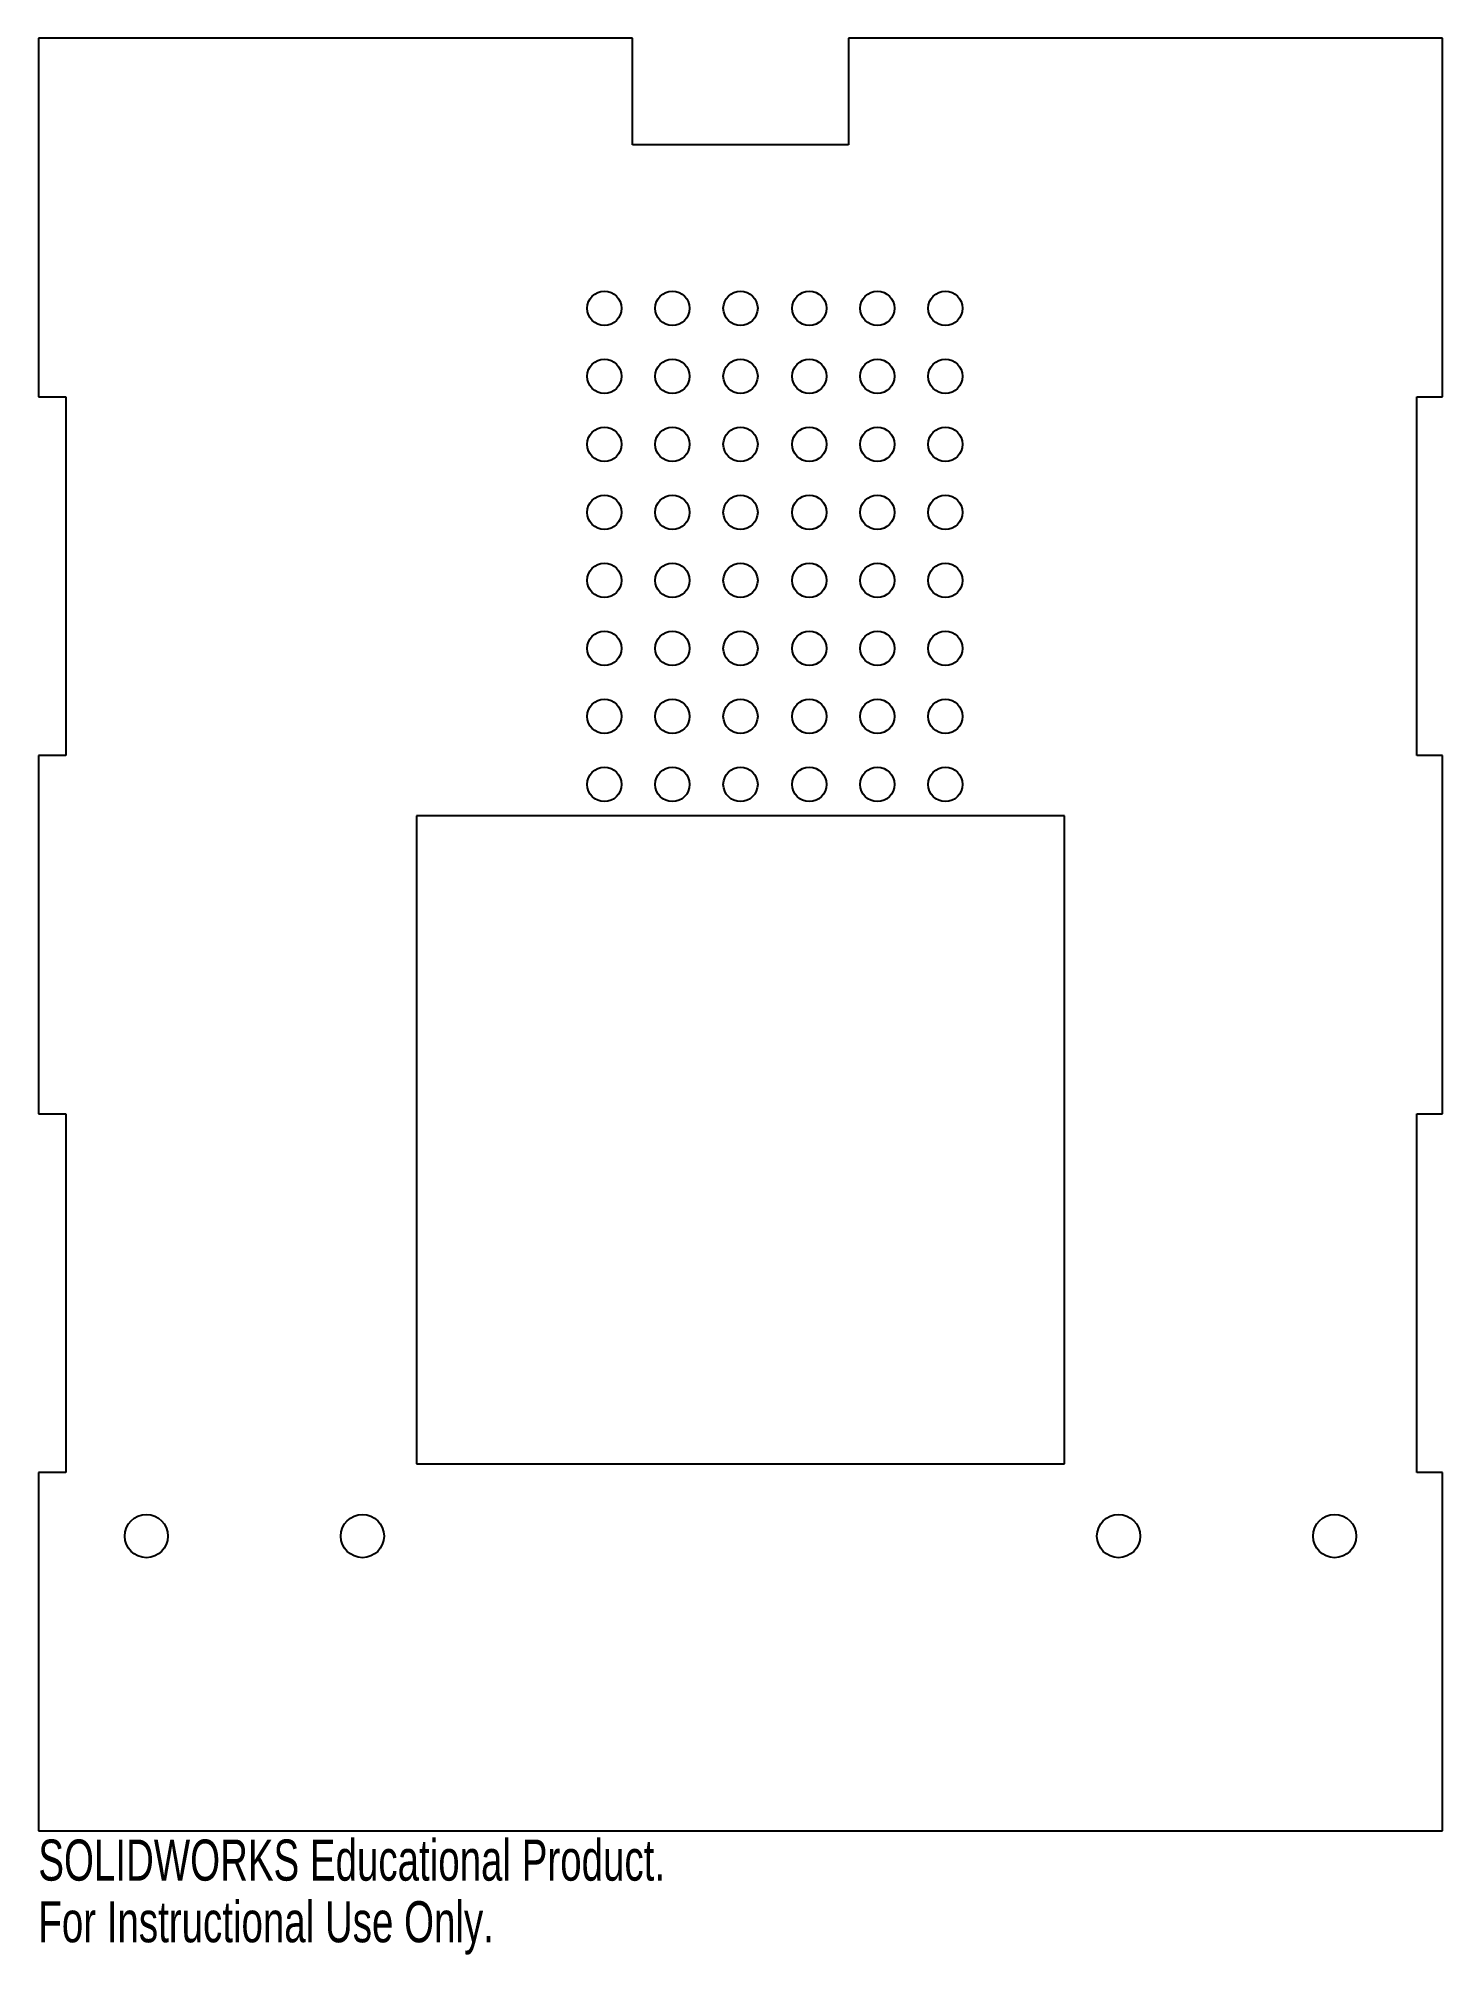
# Model space of a CAD drawing. Header units: millimetres. Extents: x -83 to 83, y -156 to 70.
import ezdxf

# ---------------------------------------------------------------- set-up
doc = ezdxf.new("R2010")
doc.units = ezdxf.units.MM
doc.styles.add('SLDTEXTSTYLE0', font='TXT', dxfattribs={"width": 0.7})

msp = doc.modelspace()

# ---------------------------------------------------------------- linework, layer by layer
at = {"color": 7, "linetype": 'Continuous', "lineweight": 25}
for p, q in [((-12.7, 69.85), (-82.55, 69.85)), ((-82.55, 69.85), (-82.55, 27.69)), ((-12.7, 57.31), (-12.7, 69.85)), ((82.55, 69.85), (12.7, 69.85)), ((12.7, 69.85), (12.7, 57.31)), ((82.55, 27.69), (82.55, 69.85)), ((12.7, 57.31), (-12.7, 57.31)), ((-82.55, 27.69), (-79.3, 27.69)), ((-79.3, 27.69), (-79.3, -14.48)), ((79.5, -14.48), (79.5, 27.69)), ((79.5, 27.69), (82.55, 27.69)), ((-79.3, -14.48), (-82.55, -14.48)), ((-82.55, -14.48), (-82.55, -56.64)), ((82.55, -14.48), (79.5, -14.48)), ((82.55, -56.64), (82.55, -14.48)), ((38.1, -21.59), (-38.1, -21.59)), ((-38.1, -21.59), (-38.1, -97.79)), ((38.1, -97.79), (38.1, -21.59)), ((-82.55, -56.64), (-79.3, -56.64)), ((-79.3, -56.64), (-79.3, -98.81)), ((79.5, -98.81), (79.5, -56.64)), ((79.5, -56.64), (82.55, -56.64)), ((-79.3, -98.81), (-82.55, -98.81)), ((-82.55, -98.81), (-82.55, -140.97)), ((-38.1, -97.79), (38.1, -97.79)), ((82.55, -98.81), (79.5, -98.81)), ((82.55, -140.97), (82.55, -98.81)), ((-82.55, -140.97), (82.55, -140.97))]:
    msp.add_line(p, q, dxfattribs=at)
for centre, radius in [((-16, 38.1), 2.02), ((-8, 38.1), 2.02), ((0, 38.1), 2.02), ((8.09, 38.1), 2.02), ((16.09, 38.1), 2.02), ((24.09, 38.1), 2.02), ((-16, 30.1), 2.02), ((-8, 30.1), 2.02), ((0, 30.1), 2.02), ((8.09, 30.1), 2.02), ((16.09, 30.1), 2.02), ((24.09, 30.1), 2.02), ((-16, 22.1), 2.02), ((-8, 22.1), 2.02), ((0, 22.1), 2.02), ((8.09, 22.1), 2.02), ((16.09, 22.1), 2.02), ((24.09, 22.1), 2.02), ((-16, 14.1), 2.02), ((-8, 14.1), 2.02), ((0, 14.1), 2.02), ((8.09, 14.1), 2.02), ((16.09, 14.1), 2.02), ((24.09, 14.1), 2.02), ((-16, 6.1), 2.02), ((-8, 6.1), 2.02), ((0, 6.1), 2.02), ((8.09, 6.1), 2.02), ((16.09, 6.1), 2.02), ((24.09, 6.1), 2.02), ((-16, -1.9), 2.02), ((-8, -1.9), 2.02), ((0, -1.9), 2.02), ((8.09, -1.9), 2.02), ((16.09, -1.9), 2.02), ((24.09, -1.9), 2.02), ((-16, -9.9), 2.02), ((-8, -9.9), 2.02), ((0, -9.9), 2.02), ((8.09, -9.9), 2.02), ((16.09, -9.9), 2.02), ((24.09, -9.9), 2.02), ((-16, -17.9), 2.02), ((-8, -17.9), 2.02), ((0, -17.9), 2.02), ((8.09, -17.9), 2.02), ((16.09, -17.9), 2.02), ((24.09, -17.9), 2.02), ((-69.85, -106.3), 2.54), ((-44.45, -106.3), 2.54), ((44.45, -106.3), 2.54), ((69.85, -106.3), 2.54)]:
    msp.add_circle(centre, radius, dxfattribs=at)

# ---------------------------------------------------------------- texts
at = {"color": 7, "linetype": 'Continuous', "char_height": 4.8336, "attachment_point": 1, "style": 'SLDTEXTSTYLE0'}
for s, insert in [('SOLIDWORKS Educational Product.', (-82.55, -141.99)), ('For Instructional Use Only.', (-82.55, -149.24))]:
    msp.add_mtext(s, dxfattribs=dict(at, insert=insert))

doc.saveas('drawing.dxf')
